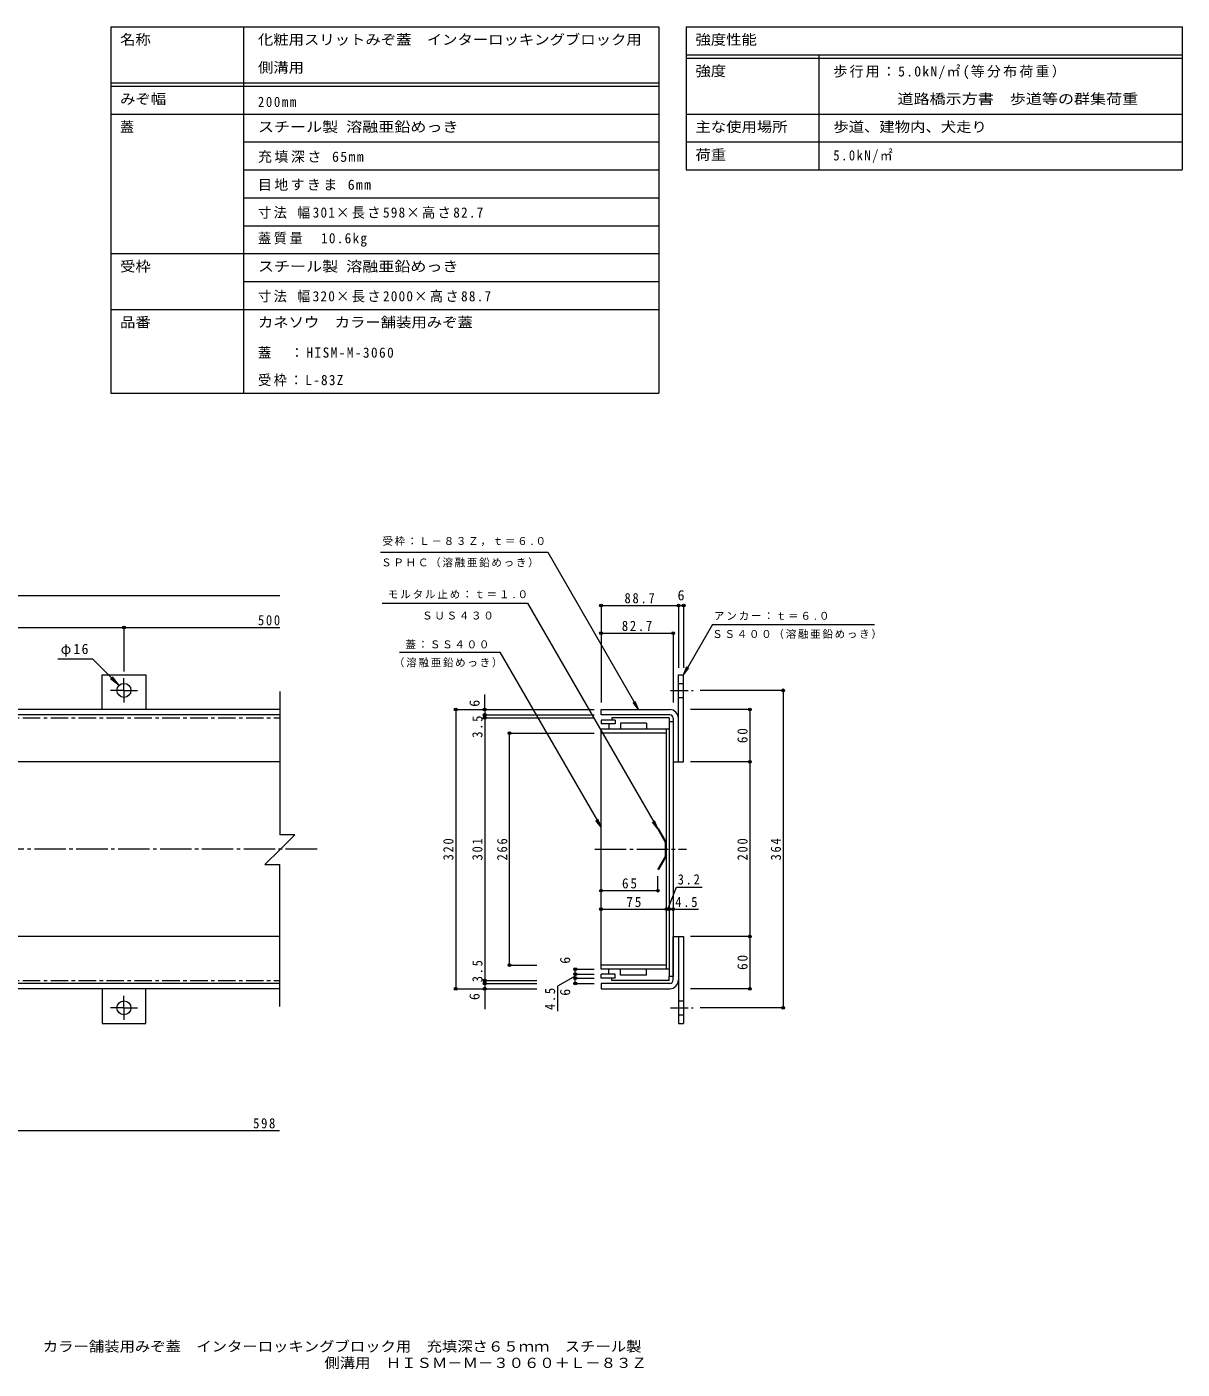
# Model space of a CAD drawing. Units: millimetres at full size, sheet at 1:4; some dimension numbers follow another scale. Extents: x -900 to 1123, y -778 to 761.
# Drawn here: x -202 to 1123, y -778 to 761 of the extents above; entities that cross this region are included whole.
import ezdxf
from ezdxf.enums import TextEntityAlignment as Align

# ---------------------------------------------------------------- set-up
doc = ezdxf.new("R2010")
doc.units = ezdxf.units.MM
doc.header["$LTSCALE"] = 4
doc.header["$PDMODE"] = 32
doc.header["$PDSIZE"] = 3.2
for name, pattern in [('CHAIN1', [8, 5, -1, 1, -1]), ('CHAIN2', [12, 9, -1, 1, -1]), ('DASHED3', [4, 3, -1])]:
    doc.linetypes.add(name, pattern=pattern)
for name, color, linetype, lineweight in [('0-0_通り芯', 7, 'CHAIN2', 9), ('0-1_躯体', 2, 'DASHED3', 9), ('0-2_仕上', 7, 'Continuous', 9), ('0-3_建具', 4, 'Continuous', 9), ('0-4_その他', 7, 'Continuous', 9), ('0-5_寸法', 7, 'Continuous', 9), ('F-5_F-5ﾚｲﾔ', 2, 'Continuous', 9), ('F-F_F-Fﾚｲﾔ', 7, 'Continuous', 9)]:
    doc.layers.add(name, color=color, linetype=linetype, lineweight=lineweight)
doc.layers.add('F-4_F-4ﾚｲﾔ', color=2, linetype='Continuous')
doc.styles.add('ＭＳ ゴシック', font='')
doc.styles.get('ＭＳ ゴシック').set_extended_font_data('MS Gothic')

msp = doc.modelspace()

# ---------------------------------------------------------------- linework, layer by layer
at = {"layer": '0-0_通り芯'}
for p, q in [((131.069, -181.77), (-861.852, -181.77)), ((449.665, -181.77), (554.884, -181.77))]:
    msp.add_line(p, q, dxfattribs=at)
at = {"layer": '0-1_躯体', "linetype": 'Continuous'}
for p, q in [((88.543, -81.77), (-240.27, -81.77)), ((88.543, -281.77), (-240.27, -281.77))]:
    msp.add_line(p, q, dxfattribs=at)
at = {"layer": '0-2_仕上', "color": 3, "linetype": 'CHAIN1'}
for p, q in [((-238.27, -31.27), (88.043, -31.27)), ((-238.27, -332.27), (88.043, -332.27))]:
    msp.add_line(p, q, dxfattribs=at)
at = {"layer": '0-2_仕上'}
for p, q in [((456.744, -33.77), (456.744, -38.27)), ((472.744, -33.77), (456.744, -33.77)), ((472.744, -38.27), (456.744, -38.27)), ((456.744, -319.27), (456.744, -44.27)), ((534.944, -44.27), (456.744, -44.27)), ((465.744, -38.27), (465.744, -44.27)), ((469.244, -31.27), (469.244, -33.77)), ((534.944, -31.27), (469.244, -31.27)), ((472.744, -33.77), (472.744, -38.27)), ((478.944, -37.27), (478.944, -44.27)), ((508.944, -37.27), (478.944, -37.27)), ((508.944, -37.27), (508.944, -44.27)), ((531.744, -319.27), (531.744, -44.27)), ((534.944, -31.27), (534.944, -35.77)), ((531.744, -48.77), (456.744, -48.77)), ((531.744, -314.77), (456.744, -314.77)), ((534.944, -319.27), (456.744, -319.27)), ((465.744, -325.271), (465.744, -319.27)), ((478.944, -326.27), (478.944, -319.27)), ((508.944, -326.27), (508.944, -319.27)), ((456.744, -329.77), (456.744, -325.271)), ((472.744, -325.271), (456.744, -325.271)), ((472.744, -329.77), (456.744, -329.77)), ((469.244, -332.27), (469.244, -329.77)), ((534.944, -332.27), (469.244, -332.27)), ((472.744, -329.77), (472.744, -325.271)), ((508.944, -326.27), (478.944, -326.27)), ((534.944, -332.27), (534.944, -327.77))]:
    msp.add_line(p, q, dxfattribs=at)
at = {"layer": '0-2_仕上', "color": 2}
for p, q in [((534.944, -35.77), (534.944, -327.77)), ((539.445, -35.77), (534.944, -35.77)), ((539.445, -35.77), (539.445, -327.77)), ((539.445, -327.77), (534.944, -327.77))]:
    msp.add_line(p, q, dxfattribs=at)
at = {"layer": '0-2_仕上', "color": 3}
for p, q in [((521.744, -158.682), (522.61, -158.182)), ((530.744, -189.27), (521.744, -204.859)), ((531.744, -189.538), (522.61, -205.359)), ((521.744, -204.859), (522.61, -205.359))]:
    msp.add_line(p, q, dxfattribs=at)
for points in [[(530.744, -189.27), (530.744, -174.27), (521.744, -158.682)], [(531.744, -189.538), (531.744, -174.002), (522.61, -158.182)]]:
    msp.add_lwpolyline(points, dxfattribs=at)
at = {"layer": '0-3_建具'}
for p, q in [((-115.27, 18.23), (-65.27, 18.23)), ((-115.27, -21.77), (-115.27, 18.23)), ((-65.27, 18.23), (-65.27, -21.77)), ((545.445, 18.23), (551.445, 18.23)), ((545.445, -81.77), (545.445, 18.23)), ((551.445, -81.77), (551.445, 18.23)), ((545.445, 8.23), (551.445, 8.23)), ((88.543, -1.17), (88.543, -165.324)), ((545.445, -7.77), (551.445, -7.77)), ((88.543, -21.77), (-840.27, -21.77)), ((88.543, -27.77), (-840.27, -27.77)), ((535.445, -27.77), (456.745, -27.77)), ((545.445, -81.77), (551.445, -81.77)), ((105.666, -165.324), (88.543, -165.324)), ((71.42, -199.571), (88.543, -199.571)), ((88.543, -362.37), (88.543, -199.571)), ((545.445, -281.77), (551.445, -281.77)), ((545.445, -281.77), (545.445, -381.77)), ((551.445, -281.77), (551.445, -381.77)), ((88.543, -335.77), (-840.27, -335.77)), ((535.445, -335.77), (456.745, -335.77)), ((88.543, -341.77), (-840.27, -341.77)), ((-115.27, -341.77), (-115.27, -381.77)), ((-65.27, -381.77), (-65.27, -341.77)), ((545.445, -355.77), (551.445, -355.77)), ((-115.27, -381.77), (-65.27, -381.77)), ((545.445, -371.77), (551.445, -371.77)), ((545.445, -381.77), (551.445, -381.77))]:
    msp.add_line(p, q, dxfattribs=at)
at = {"layer": '0-3_建具', "linetype": 'CHAIN1'}
for p, q in [((-90.27, 0.23), (-105.742, 0.23)), ((-90.27, 0.23), (-90.27, 14.05)), ((-90.27, 0.23), (-74.798, 0.23)), ((-90.27, 0.23), (-90.27, -13.59)), ((536.518, 0.23), (562.456, 0.23)), ((-90.27, -363.77), (-90.27, -349.95)), ((-90.27, -363.77), (-105.742, -363.77)), ((-90.27, -363.77), (-90.27, -377.59)), ((-90.27, -363.77), (-74.798, -363.77)), ((536.518, -363.77), (562.456, -363.77))]:
    msp.add_line(p, q, dxfattribs=at)
at = {"layer": '0-3_建具'}
for points in [[(456.745, -27.77), (456.745, -21.77), (535.445, -21.77)], [(539.445, -31.77), (539.445, -81.77), (545.445, -81.77)], [(105.666, -165.324), (88.543, -182.447), (71.42, -199.571)], [(539.445, -331.77), (539.445, -281.77), (545.445, -281.77)], [(456.745, -335.77), (456.745, -341.77), (535.445, -341.77)]]:
    msp.add_lwpolyline(points, dxfattribs=at)
for centre in [(-90.27, 0.23), (-90.27, -363.77)]:
    msp.add_circle(centre, 8, dxfattribs=at)
for centre, radius, start, end in [((535.445, -31.77), 10, 0, 90), ((535.445, -31.77), 4, 0, 90), ((535.445, -331.77), 4, 270, 0), ((535.445, -331.77), 10, 270, 0)]:
    msp.add_arc(centre, radius, start, end, dxfattribs=at)
at = {"layer": '0-4_その他'}
for p, q in [((-840.27, 108.814), (88.543, 108.814)), ((456.745, 98.749), (456.745, -13.77)), ((456.745, 97.549), (545.445, 97.549)), ((545.445, 98.749), (545.445, 26.23)), ((545.445, 97.549), (551.445, 97.549)), ((551.445, 98.749), (551.445, 26.23)), ((-590.27, 72.249), (-90.27, 72.249)), ((-90.27, 73.449), (-90.27, 22.049)), ((-90.27, 72.249), (88.543, 72.249)), ((456.745, 65.764), (539.445, 65.764)), ((539.445, 66.964), (539.445, -13.77)), ((-165.964, 36.227), (-126.267, 36.227)), ((-95.927, 5.887), (-126.267, 36.227)), ((-95.927, 5.887), (-103.536, 15.804)), ((-95.927, 5.887), (-105.844, 13.496)), ((666.749, 0.23), (570.456, 0.23)), ((665.549, 0.23), (665.549, -363.77)), ((323.364, -21.77), (323.364, -4.67)), ((288.866, -21.77), (448.745, -21.77)), ((290.066, -21.77), (290.066, -341.77)), ((322.164, -27.77), (448.745, -27.77)), ((323.364, -21.77), (323.364, -27.77)), ((323.364, -27.77), (323.364, -31.27)), ((628.498, -21.77), (559.445, -21.77)), ((627.298, -21.77), (627.298, -81.77)), ((322.164, -31.27), (448.745, -31.27)), ((323.364, -31.27), (323.364, -332.27)), ((350.569, -48.77), (448.744, -48.77)), ((351.769, -314.77), (351.769, -48.77)), ((628.498, -81.77), (559.445, -81.77)), ((627.298, -81.77), (627.298, -281.77)), ((521.744, -230.58), (521.744, -212.859)), ((456.744, -229.38), (521.744, -229.38)), ((456.744, -250.756), (531.744, -250.756)), ((531.744, -250.756), (534.944, -250.756)), ((534.944, -250.756), (539.445, -250.756)), ((539.445, -250.756), (568.323, -250.756)), ((628.498, -281.77), (559.445, -281.77)), ((627.298, -281.77), (627.298, -341.77)), ((350.569, -314.77), (383.272, -314.77)), ((426.033, -319.27), (448.744, -319.27)), ((427.233, -325.271), (427.233, -319.27)), ((322.164, -332.27), (383.272, -332.27)), ((322.164, -335.77), (383.272, -335.77)), ((323.364, -332.27), (323.364, -335.77)), ((323.364, -335.77), (323.364, -341.77)), ((427.233, -327.52), (406.626, -338.804)), ((426.033, -325.271), (448.744, -325.271)), ((426.033, -329.77), (448.744, -329.77)), ((426.033, -335.77), (448.745, -335.77)), ((427.233, -329.77), (427.233, -325.271)), ((427.233, -335.77), (427.233, -329.77)), ((288.866, -341.77), (383.272, -341.77)), ((323.364, -341.77), (323.364, -365.063)), ((406.626, -338.804), (406.626, -367.695)), ((628.498, -341.77), (559.445, -341.77)), ((666.749, -363.77), (570.456, -363.77)), ((-238.27, -504.464), (88.043, -504.464))]:
    msp.add_line(p, q, dxfattribs=at)
msp.add_lwpolyline([(533.344, -250.756), (543.137, -225.525), (572.688, -225.525)], dxfattribs=at)
for p in [(456.745, 97.549), (545.445, 97.549), (551.445, 97.549), (-90.27, 72.249), (456.745, 65.764), (539.445, 65.764), (665.549, 0.23), (290.066, -21.77), (323.364, -21.77), (323.364, -27.77), (323.364, -31.27), (627.298, -21.77), (351.769, -48.77), (627.298, -81.77), (456.744, -229.38), (521.744, -229.38), (456.744, -250.756), (531.744, -250.756), (534.944, -250.756), (539.445, -250.756), (627.298, -281.77), (351.769, -314.77), (427.233, -319.27), (323.364, -332.27), (323.364, -335.77), (427.233, -325.271), (427.233, -329.77), (427.233, -335.77), (290.066, -341.77), (323.364, -341.77), (627.298, -341.77), (665.549, -363.77)]:
    msp.add_point(p, dxfattribs=at)
at = {"layer": '0-5_寸法'}
for p, q in [((203.821, 158.788), (395.579, 158.788)), ((395.579, 158.788), (499.824, -21.77)), ((205.685, 100.105), (372.333, 100.105)), ((372.333, 100.105), (521.744, -158.682)), ((584.673, 75.784), (551.445, 18.23)), ((584.673, 75.784), (770.225, 75.784)), ((225.649, 43.985), (340.838, 43.985)), ((340.838, 43.985), (456.744, -156.77)), ((551.445, 18.23), (555.272, 27.469)), ((551.445, 18.23), (557.532, 26.163)), ((499.824, -21.77), (493.737, -13.837)), ((499.824, -21.77), (495.997, -12.531)), ((456.744, -156.77), (450.656, -148.837)), ((456.744, -156.77), (452.917, -147.532)), ((521.744, -158.682), (515.656, -150.748)), ((521.744, -158.682), (517.917, -149.443))]:
    msp.add_line(p, q, dxfattribs=at)
at = {"layer": 'F-5_F-5ﾚｲﾔ', "color": 7}
msp.add_line((554.32, 660.916), (1123.007, 660.916), dxfattribs=at)
at = {"layer": 'F-F_F-Fﾚｲﾔ'}
for p, q in [((-105.38, 760.916), (522.879, 760.916)), ((-105.38, 760.916), (-105.38, 340.916)), ((46.816, 760.916), (46.816, 340.916)), ((522.879, 760.916), (522.879, 340.916)), ((554.32, 760.916), (554.32, 596.916)), ((554.32, 760.916), (1123.007, 760.916)), ((1123.007, 760.916), (1123.007, 596.916)), ((554.32, 728.916), (1123.007, 728.916)), ((554.32, 724.916), (1123.007, 724.916)), ((706.516, 728.916), (706.516, 596.916)), ((-105.38, 696.916), (522.879, 696.916)), ((-105.38, 692.916), (522.879, 692.916)), ((-105.38, 660.916), (522.879, 660.916)), ((554.32, 660.916), (1123.007, 660.916)), ((46.816, 628.916), (522.879, 628.916)), ((554.32, 628.916), (1123.007, 628.916)), ((46.816, 596.916), (522.879, 596.916)), ((554.32, 596.916), (1123.007, 596.916)), ((46.816, 564.916), (522.879, 564.916)), ((46.816, 532.916), (522.879, 532.916)), ((-105.38, 500.916), (522.879, 500.916)), ((46.816, 468.916), (522.879, 468.916)), ((-105.38, 436.916), (522.879, 436.916)), ((-105.38, 340.916), (522.879, 340.916))]:
    msp.add_line(p, q, dxfattribs=at)

# ---------------------------------------------------------------- texts
at = {"layer": '0-4_その他', "color": 2, "style": 'ＭＳ ゴシック'}
msp.add_text('6', height=11.73, dxfattribs=at).set_placement((544.445, 99.949), align=Align.BOTTOM_LEFT)
for p in [(320.964, -18.553), (424.833, -313.163), (320.964, -354.824), (424.833, -349.881)]:
    msp.add_text('6', height=11.73, rotation=90, dxfattribs=at).set_placement(p, align=Align.BOTTOM_LEFT)
at = {"layer": '0-4_その他', "color": 2, "char_height": 11.73, "attachment_point": 7, "style": 'ＭＳ ゴシック'}
for s, insert in [('\\T1.28;\\W0.9;88.7', (483.595, 99.949)), ('\\T1.27;\\W0.9;500', (63.406, 74.649)), ('\\T1.28;\\W0.9;82.7', (480.595, 68.164)), ('\\T1.19;φ16', (-162.816, 38.767)), ('\\T1.27;\\W0.95;65', (480.744, -226.98)), ('\\T1.27;\\W0.9;3.2', (544.596, -222.478)), ('\\T1.27;\\W0.95;75', (485.744, -248.356)), ('\\T1.27;\\W0.9;4.5', (541.875, -248.356)), ('\\T1.27;\\W0.9;598', (57.853, -502.064))]:
    msp.add_mtext(s, dxfattribs=dict(at, insert=insert))
at = {"layer": '0-4_その他', "color": 2, "char_height": 11.73, "attachment_point": 7, "rotation": 90, "style": 'ＭＳ ゴシック'}
for s, insert in [('\\T1.27;\\W0.9;3.5', (320.964, -54.15)), ('\\T1.27;\\W0.95;60', (624.898, -60.27)), ('\\T1.27;\\W0.9;320', (287.666, -194.77)), ('\\T1.27;\\W0.9;301', (320.964, -194.77)), ('\\T1.27;\\W0.9;266', (349.369, -194.77)), ('\\T1.27;\\W0.9;200', (624.898, -194.77)), ('\\T1.27;\\W0.9;364', (663.149, -194.77)), ('\\T1.27;\\W0.95;60', (624.898, -320.27)), ('\\T1.27;\\W0.9;3.5', (320.964, -334.407)), ('\\T1.27;\\W0.9;4.5', (404.253, -366.207))]:
    msp.add_mtext(s, dxfattribs=dict(at, insert=insert))
at = {"layer": '0-5_寸法', "char_height": 8.798, "attachment_point": 7, "style": 'ＭＳ ゴシック'}
for s, insert in [('\\T1.17;受枠：Ｌ－８３Ｚ，ｔ＝６.０', (206.117, 165.682)), ('\\T1.17;ＳＰＨＣ（溶融亜鉛めっき）', (204.677, 141.201)), ('\\T1.18;モルタル止め：ｔ＝１.０', (212.383, 105.386)), ('\\T1.17;ＳＵＳ４３０', (251.59, 81.365)), ('\\T1.18;アンカー：ｔ＝６.０', (586.261, 80.753)), ('\\T1.17;ＳＳ４００（溶融亜鉛めっき）', (584.204, 59.172)), ('\\T1.17;蓋：ＳＳ４００', (232.458, 47.939)), ('\\T1.17;（溶融亜鉛めっき）', (219.291, 26.525))]:
    msp.add_mtext(s, dxfattribs=dict(at, insert=insert))
at = {"layer": 'F-4_F-4ﾚｲﾔ', "style": 'ＭＳ ゴシック', "width": 1.1}
for s, p in [('カラー舗装用みぞ蓋\u3000インターロッキングブロック用\u3000充填深さ６５ｍｍ\u3000スチール製', (-183.297, -761.267)), ('側溝用\u3000ＨＩＳＭ－Ｍ－３０６０＋Ｌ－８３Ｚ', (139.579, -780.096))]:
    msp.add_text(s, height=11.73, dxfattribs=at).set_placement(p, align=Align.BOTTOM_LEFT)
at = {"layer": 'F-5_F-5ﾚｲﾔ', "style": 'ＭＳ ゴシック'}
for s, width, p in [('化粧用スリットみぞ蓋\u3000インターロッキングブロック用', 1.1, (63.35, 736.916)), ('側溝用', 1.1, (63.35, 704.916)), ('スチール製 溶融亜鉛めっき', 1.15, (63.35, 636.916))]:
    msp.add_text(s, height=11.73, dxfattribs=dict(at, width=width)).set_placement(p, align=Align.BOTTOM_LEFT)
at = {"layer": 'F-5_F-5ﾚｲﾔ', "char_height": 11.73, "attachment_point": 7, "style": 'ＭＳ ゴシック'}
for s, insert in [('\\T1.28;\\W0.9;200mm', (63.35, 668.916)), ('\\T1.18;充填深さ\\~65mm', (63.35, 604.916)), ('\\T1.17;目地すきま\\~6mm', (63.35, 572.916))]:
    msp.add_mtext(s, dxfattribs=dict(at, insert=insert))
at = {"layer": 'F-F_F-Fﾚｲﾔ', "color": 2, "style": 'ＭＳ ゴシック'}
for s, width, p in [('名称', 1.1, (-94.733, 736.916)), ('強度性能', 1.1, (564.967, 736.916)), ('強度', 1.1, (564.967, 700.916)), ('みぞ幅', 1.1, (-94.733, 668.916)), ('\u3000 \u3000 \u3000道路橋示方書\u3000歩道等の群集荷重', 1.15, (723.05, 668.916)), ('主な使用場所', 1.1, (564.967, 636.916)), ('歩道、建物内、犬走り', 1.1, (723.05, 636.916)), ('荷重', 1.1, (564.967, 604.916)), ('受枠', 1.1, (-94.733, 476.916)), ('スチール製 溶融亜鉛めっき', 1.15, (63.35, 476.916)), ('品番', 1.1, (-94.733, 412.916)), ('カネソウ\u3000カラー舗装用みぞ蓋', 1.1, (63.35, 412.916))]:
    msp.add_text(s, height=11.73, dxfattribs=dict(at, width=width)).set_placement(p, align=Align.BOTTOM_LEFT)
msp.add_text('蓋', height=11.73, dxfattribs=at).set_placement((-94.733, 636.916), align=Align.BOTTOM_LEFT)
at = {"layer": 'F-F_F-Fﾚｲﾔ', "color": 2, "char_height": 11.73, "attachment_point": 7, "style": 'ＭＳ ゴシック'}
for s, insert in [('\\T1.16;歩行用：5.0kN/㎡(等分布荷重）', (723.05, 700.916)), ('\\T1.24;\\W0.9;5.0kN/㎡', (723.05, 604.916)), ('\\T1.18;\\W0.95;寸法\\~幅301×長さ598×高さ82.7', (63.35, 540.916)), ('\\T1.19;\\W0.95;蓋質量\u300010.6kg', (63.35, 508.916)), ('\\T1.18;\\W0.95;寸法\\~幅320×長さ2000×高さ88.7', (63.35, 444.916)), ('\\T1.22;\\W0.95;蓋\u3000：HISM-M-3060', (63.35, 380.916)), ('\\T1.19;\\W0.95;受枠：L-83Z', (63.35, 348.916))]:
    msp.add_mtext(s, dxfattribs=dict(at, insert=insert))

doc.saveas('drawing.dxf')
